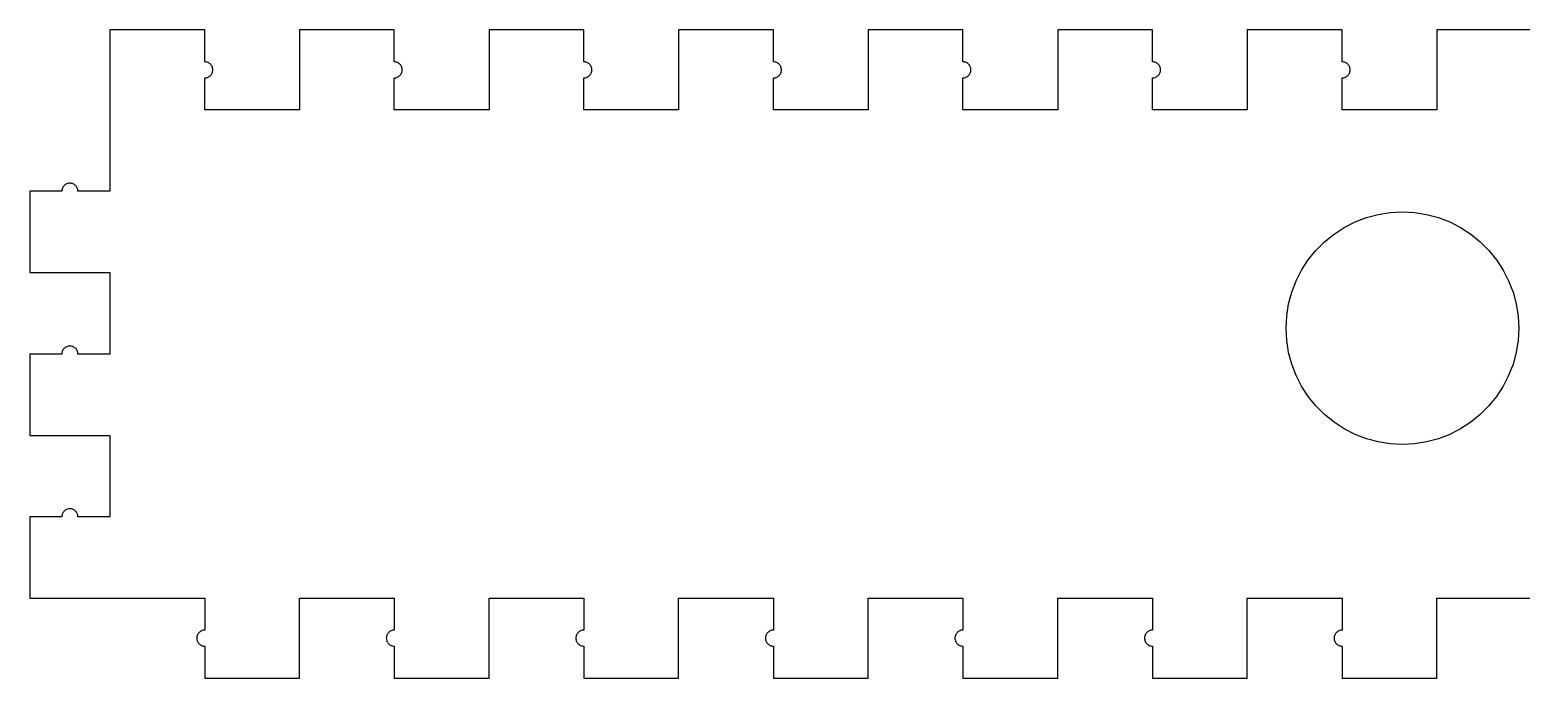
# Model space of a CAD drawing. Header units: metres. Extents: x -123 to 193, y -3 to 291.
# Drawn here: x -123.1 to -65.4, y -3.1 to 22 of the extents above; entities that cross this region are included whole.
import ezdxf

# ---------------------------------------------------------------- set-up
doc = ezdxf.new("R2010")
doc.units = ezdxf.units.M

msp = doc.modelspace()

# ---------------------------------------------------------------- linework, layer by layer
for p, q in [((-116.333, 22), (-120, 22)), ((-120, 22), (-120, 15.75)), ((-116.333, 20.76), (-116.333, 22)), ((-109, 22), (-112.667, 22)), ((-112.667, 22), (-112.667, 18.9)), ((-109, 20.76), (-109, 22)), ((-101.667, 22), (-105.333, 22)), ((-105.333, 22), (-105.333, 18.9)), ((-101.667, 20.76), (-101.667, 22)), ((-94.3333, 22), (-98, 22)), ((-98, 22), (-98, 18.9)), ((-94.3333, 20.76), (-94.3333, 22)), ((-87, 22), (-90.6667, 22)), ((-90.6667, 22), (-90.6667, 18.9)), ((-87, 20.76), (-87, 22)), ((-79.6667, 22), (-83.3333, 22)), ((-83.3333, 22), (-83.3333, 18.9)), ((-79.6667, 20.76), (-79.6667, 22)), ((-72.3333, 22), (-76, 22)), ((-76, 22), (-76, 18.9)), ((-72.3333, 20.76), (-72.3333, 22)), ((-65, 22), (-68.6667, 22)), ((-68.6667, 22), (-68.6667, 18.9)), ((-116.301, 20.7583), (-116.333, 20.76)), ((-116.269, 20.7532), (-116.301, 20.7583)), ((-116.238, 20.7448), (-116.269, 20.7532)), ((-116.207, 20.7332), (-116.238, 20.7448)), ((-116.178, 20.7184), (-116.207, 20.7332)), ((-116.151, 20.7008), (-116.178, 20.7184)), ((-116.178, 20.1815), (-116.151, 20.1992)), ((-116.126, 20.6804), (-116.151, 20.7008)), ((-116.151, 20.1992), (-116.126, 20.2196)), ((-116.103, 20.6574), (-116.126, 20.6804)), ((-116.126, 20.2196), (-116.103, 20.2426)), ((-116.083, 20.6322), (-116.103, 20.6574)), ((-116.103, 20.2426), (-116.083, 20.2678)), ((-116.065, 20.605), (-116.083, 20.6322)), ((-116.083, 20.2678), (-116.065, 20.295)), ((-116.05, 20.5761), (-116.065, 20.605)), ((-116.065, 20.295), (-116.05, 20.3239)), ((-116.039, 20.5458), (-116.05, 20.5761)), ((-116.05, 20.3239), (-116.039, 20.3542)), ((-116.03, 20.5144), (-116.039, 20.5458)), ((-116.039, 20.3542), (-116.03, 20.3855)), ((-116.025, 20.4824), (-116.03, 20.5144)), ((-116.03, 20.3855), (-116.025, 20.4176)), ((-116.023, 20.45), (-116.025, 20.4824)), ((-116.025, 20.4176), (-116.023, 20.45)), ((-108.968, 20.7583), (-109, 20.76)), ((-108.936, 20.7532), (-108.968, 20.7583)), ((-108.904, 20.7448), (-108.936, 20.7532)), ((-108.874, 20.7332), (-108.904, 20.7448)), ((-108.845, 20.7184), (-108.874, 20.7332)), ((-108.818, 20.7008), (-108.845, 20.7184)), ((-108.845, 20.1815), (-108.818, 20.1992)), ((-108.793, 20.6804), (-108.818, 20.7008)), ((-108.818, 20.1992), (-108.793, 20.2196)), ((-108.77, 20.6574), (-108.793, 20.6804)), ((-108.793, 20.2196), (-108.77, 20.2426)), ((-108.749, 20.6322), (-108.77, 20.6574)), ((-108.77, 20.2426), (-108.749, 20.2678)), ((-108.732, 20.605), (-108.749, 20.6322)), ((-108.749, 20.2678), (-108.732, 20.295)), ((-108.717, 20.5761), (-108.732, 20.605)), ((-108.732, 20.295), (-108.717, 20.3239)), ((-108.705, 20.5458), (-108.717, 20.5761)), ((-108.717, 20.3239), (-108.705, 20.3542)), ((-108.697, 20.5144), (-108.705, 20.5458)), ((-108.705, 20.3542), (-108.697, 20.3855)), ((-108.692, 20.4824), (-108.697, 20.5144)), ((-108.697, 20.3855), (-108.692, 20.4176)), ((-108.69, 20.45), (-108.692, 20.4824)), ((-108.692, 20.4176), (-108.69, 20.45)), ((-101.634, 20.7583), (-101.667, 20.76)), ((-101.602, 20.7532), (-101.634, 20.7583)), ((-101.571, 20.7448), (-101.602, 20.7532)), ((-101.541, 20.7332), (-101.571, 20.7448)), ((-101.512, 20.7184), (-101.541, 20.7332)), ((-101.484, 20.7008), (-101.512, 20.7184)), ((-101.512, 20.1815), (-101.484, 20.1992)), ((-101.459, 20.6804), (-101.484, 20.7008)), ((-101.484, 20.1992), (-101.459, 20.2196)), ((-101.436, 20.6574), (-101.459, 20.6804)), ((-101.459, 20.2196), (-101.436, 20.2426)), ((-101.416, 20.6322), (-101.436, 20.6574)), ((-101.436, 20.2426), (-101.416, 20.2678)), ((-101.398, 20.605), (-101.416, 20.6322)), ((-101.416, 20.2678), (-101.398, 20.295)), ((-101.383, 20.5761), (-101.398, 20.605)), ((-101.398, 20.295), (-101.383, 20.3239)), ((-101.372, 20.5458), (-101.383, 20.5761)), ((-101.383, 20.3239), (-101.372, 20.3542)), ((-101.363, 20.5144), (-101.372, 20.5458)), ((-101.372, 20.3542), (-101.363, 20.3855)), ((-101.358, 20.4824), (-101.363, 20.5144)), ((-101.363, 20.3855), (-101.358, 20.4176)), ((-101.357, 20.45), (-101.358, 20.4824)), ((-101.358, 20.4176), (-101.357, 20.45)), ((-94.3009, 20.7583), (-94.3333, 20.76)), ((-94.2689, 20.7532), (-94.3009, 20.7583)), ((-94.2375, 20.7448), (-94.2689, 20.7532)), ((-94.2073, 20.7332), (-94.2375, 20.7448)), ((-94.1783, 20.7184), (-94.2073, 20.7332)), ((-94.1511, 20.7008), (-94.1783, 20.7184)), ((-94.1783, 20.1815), (-94.1511, 20.1992)), ((-94.1259, 20.6804), (-94.1511, 20.7008)), ((-94.1511, 20.1992), (-94.1259, 20.2196)), ((-94.103, 20.6574), (-94.1259, 20.6804)), ((-94.1259, 20.2196), (-94.103, 20.2426)), ((-94.0826, 20.6322), (-94.103, 20.6574)), ((-94.103, 20.2426), (-94.0826, 20.2678)), ((-94.0649, 20.605), (-94.0826, 20.6322)), ((-94.0826, 20.2678), (-94.0649, 20.295)), ((-94.0501, 20.5761), (-94.0649, 20.605)), ((-94.0649, 20.295), (-94.0501, 20.3239)), ((-94.0385, 20.5458), (-94.0501, 20.5761)), ((-94.0501, 20.3239), (-94.0385, 20.3542)), ((-94.0301, 20.5144), (-94.0385, 20.5458)), ((-94.0385, 20.3542), (-94.0301, 20.3855)), ((-94.025, 20.4824), (-94.0301, 20.5144)), ((-94.0301, 20.3855), (-94.025, 20.4176)), ((-94.0233, 20.45), (-94.025, 20.4824)), ((-94.025, 20.4176), (-94.0233, 20.45)), ((-86.9676, 20.7583), (-87, 20.76)), ((-86.9356, 20.7532), (-86.9676, 20.7583)), ((-86.9042, 20.7448), (-86.9356, 20.7532)), ((-86.8739, 20.7332), (-86.9042, 20.7448)), ((-86.845, 20.7184), (-86.8739, 20.7332)), ((-86.8178, 20.7008), (-86.845, 20.7184)), ((-86.845, 20.1815), (-86.8178, 20.1992)), ((-86.7926, 20.6804), (-86.8178, 20.7008)), ((-86.8178, 20.1992), (-86.7926, 20.2196)), ((-86.7696, 20.6574), (-86.7926, 20.6804)), ((-86.7926, 20.2196), (-86.7696, 20.2426)), ((-86.7492, 20.6322), (-86.7696, 20.6574)), ((-86.7696, 20.2426), (-86.7492, 20.2678)), ((-86.7316, 20.605), (-86.7492, 20.6322)), ((-86.7492, 20.2678), (-86.7316, 20.295)), ((-86.7168, 20.5761), (-86.7316, 20.605)), ((-86.7316, 20.295), (-86.7168, 20.3239)), ((-86.7052, 20.5458), (-86.7168, 20.5761)), ((-86.7168, 20.3239), (-86.7052, 20.3542)), ((-86.6968, 20.5144), (-86.7052, 20.5458)), ((-86.7052, 20.3542), (-86.6968, 20.3855)), ((-86.6917, 20.4824), (-86.6968, 20.5144)), ((-86.6968, 20.3855), (-86.6917, 20.4176)), ((-86.69, 20.45), (-86.6917, 20.4824)), ((-86.6917, 20.4176), (-86.69, 20.45)), ((-79.6343, 20.7583), (-79.6667, 20.76)), ((-79.6022, 20.7532), (-79.6343, 20.7583)), ((-79.5709, 20.7448), (-79.6022, 20.7532)), ((-79.5406, 20.7332), (-79.5709, 20.7448)), ((-79.5117, 20.7184), (-79.5406, 20.7332)), ((-79.4845, 20.7008), (-79.5117, 20.7184)), ((-79.5117, 20.1815), (-79.4845, 20.1992)), ((-79.4593, 20.6804), (-79.4845, 20.7008)), ((-79.4845, 20.1992), (-79.4593, 20.2196)), ((-79.4363, 20.6574), (-79.4593, 20.6804)), ((-79.4593, 20.2196), (-79.4363, 20.2426)), ((-79.4159, 20.6322), (-79.4363, 20.6574)), ((-79.4363, 20.2426), (-79.4159, 20.2678)), ((-79.3982, 20.605), (-79.4159, 20.6322)), ((-79.4159, 20.2678), (-79.3982, 20.295)), ((-79.3835, 20.5761), (-79.3982, 20.605)), ((-79.3982, 20.295), (-79.3835, 20.3239)), ((-79.3719, 20.5458), (-79.3835, 20.5761)), ((-79.3835, 20.3239), (-79.3719, 20.3542)), ((-79.3635, 20.5144), (-79.3719, 20.5458)), ((-79.3719, 20.3542), (-79.3635, 20.3855)), ((-79.3584, 20.4824), (-79.3635, 20.5144)), ((-79.3635, 20.3855), (-79.3584, 20.4176)), ((-79.3567, 20.45), (-79.3584, 20.4824)), ((-79.3584, 20.4176), (-79.3567, 20.45)), ((-72.3009, 20.7583), (-72.3333, 20.76)), ((-72.2689, 20.7532), (-72.3009, 20.7583)), ((-72.2375, 20.7448), (-72.2689, 20.7532)), ((-72.2073, 20.7332), (-72.2375, 20.7448)), ((-72.1783, 20.7184), (-72.2073, 20.7332)), ((-72.1511, 20.7008), (-72.1783, 20.7184)), ((-72.1783, 20.1815), (-72.1511, 20.1992)), ((-72.1259, 20.6804), (-72.1511, 20.7008)), ((-72.1511, 20.1992), (-72.1259, 20.2196)), ((-72.103, 20.6574), (-72.1259, 20.6804)), ((-72.1259, 20.2196), (-72.103, 20.2426)), ((-72.0826, 20.6322), (-72.103, 20.6574)), ((-72.103, 20.2426), (-72.0826, 20.2678)), ((-72.0649, 20.605), (-72.0826, 20.6322)), ((-72.0826, 20.2678), (-72.0649, 20.295)), ((-72.0501, 20.5761), (-72.0649, 20.605)), ((-72.0649, 20.295), (-72.0501, 20.3239)), ((-72.0385, 20.5458), (-72.0501, 20.5761)), ((-72.0501, 20.3239), (-72.0385, 20.3542)), ((-72.0301, 20.5144), (-72.0385, 20.5458)), ((-72.0385, 20.3542), (-72.0301, 20.3855)), ((-72.025, 20.4824), (-72.0301, 20.5144)), ((-72.0301, 20.3855), (-72.025, 20.4176)), ((-72.0233, 20.45), (-72.025, 20.4824)), ((-72.025, 20.4176), (-72.0233, 20.45)), ((-116.333, 20.14), (-116.301, 20.1417)), ((-116.333, 18.9), (-116.333, 20.14)), ((-116.301, 20.1417), (-116.269, 20.1468)), ((-116.269, 20.1468), (-116.238, 20.1552)), ((-116.238, 20.1552), (-116.207, 20.1668)), ((-116.207, 20.1668), (-116.178, 20.1815)), ((-109, 20.14), (-108.968, 20.1417)), ((-109, 18.9), (-109, 20.14)), ((-108.968, 20.1417), (-108.936, 20.1468)), ((-108.936, 20.1468), (-108.904, 20.1552)), ((-108.904, 20.1552), (-108.874, 20.1668)), ((-108.874, 20.1668), (-108.845, 20.1815)), ((-101.667, 20.14), (-101.634, 20.1417)), ((-101.667, 18.9), (-101.667, 20.14)), ((-101.634, 20.1417), (-101.602, 20.1468)), ((-101.602, 20.1468), (-101.571, 20.1552)), ((-101.571, 20.1552), (-101.541, 20.1668)), ((-101.541, 20.1668), (-101.512, 20.1815)), ((-94.3333, 20.14), (-94.3009, 20.1417)), ((-94.3333, 18.9), (-94.3333, 20.14)), ((-94.3009, 20.1417), (-94.2689, 20.1468)), ((-94.2689, 20.1468), (-94.2375, 20.1552)), ((-94.2375, 20.1552), (-94.2073, 20.1668)), ((-94.2073, 20.1668), (-94.1783, 20.1815)), ((-87, 20.14), (-86.9676, 20.1417)), ((-87, 18.9), (-87, 20.14)), ((-86.9676, 20.1417), (-86.9356, 20.1468)), ((-86.9356, 20.1468), (-86.9042, 20.1552)), ((-86.9042, 20.1552), (-86.8739, 20.1668)), ((-86.8739, 20.1668), (-86.845, 20.1815)), ((-79.6667, 20.14), (-79.6343, 20.1417)), ((-79.6667, 18.9), (-79.6667, 20.14)), ((-79.6343, 20.1417), (-79.6022, 20.1468)), ((-79.6022, 20.1468), (-79.5709, 20.1552)), ((-79.5709, 20.1552), (-79.5406, 20.1668)), ((-79.5406, 20.1668), (-79.5117, 20.1815)), ((-72.3333, 20.14), (-72.3009, 20.1417)), ((-72.3333, 18.9), (-72.3333, 20.14)), ((-72.3009, 20.1417), (-72.2689, 20.1468)), ((-72.2689, 20.1468), (-72.2375, 20.1552)), ((-72.2375, 20.1552), (-72.2073, 20.1668)), ((-72.2073, 20.1668), (-72.1783, 20.1815)), ((-112.667, 18.9), (-116.333, 18.9)), ((-105.333, 18.9), (-109, 18.9)), ((-98, 18.9), (-101.667, 18.9)), ((-90.6667, 18.9), (-94.3333, 18.9)), ((-83.3333, 18.9), (-87, 18.9)), ((-76, 18.9), (-79.6667, 18.9)), ((-68.6667, 18.9), (-72.3333, 18.9)), ((-121.86, 15.75), (-123.1, 15.75)), ((-123.1, 15.75), (-123.1, 12.6)), ((-121.858, 15.7824), (-121.86, 15.75)), ((-121.853, 15.8144), (-121.858, 15.7824)), ((-121.845, 15.8458), (-121.853, 15.8144)), ((-121.833, 15.8761), (-121.845, 15.8458)), ((-121.818, 15.905), (-121.833, 15.8761)), ((-121.801, 15.9322), (-121.818, 15.905)), ((-121.78, 15.9574), (-121.801, 15.9322)), ((-121.757, 15.9804), (-121.78, 15.9574)), ((-121.732, 16.0008), (-121.757, 15.9804)), ((-121.705, 16.0184), (-121.732, 16.0008)), ((-121.676, 16.0332), (-121.705, 16.0184)), ((-121.646, 16.0448), (-121.676, 16.0332)), ((-121.614, 16.0532), (-121.646, 16.0448)), ((-121.582, 16.0583), (-121.614, 16.0532)), ((-121.55, 16.06), (-121.582, 16.0583)), ((-121.518, 16.0583), (-121.55, 16.06)), ((-121.486, 16.0532), (-121.518, 16.0583)), ((-121.454, 16.0448), (-121.486, 16.0532)), ((-121.424, 16.0332), (-121.454, 16.0448)), ((-121.395, 16.0184), (-121.424, 16.0332)), ((-121.368, 16.0008), (-121.395, 16.0184)), ((-121.343, 15.9804), (-121.368, 16.0008)), ((-121.32, 15.9574), (-121.343, 15.9804)), ((-121.299, 15.9322), (-121.32, 15.9574)), ((-121.282, 15.905), (-121.299, 15.9322)), ((-121.267, 15.8761), (-121.282, 15.905)), ((-121.255, 15.8458), (-121.267, 15.8761)), ((-121.247, 15.8144), (-121.255, 15.8458)), ((-121.242, 15.7824), (-121.247, 15.8144)), ((-121.24, 15.75), (-121.242, 15.7824)), ((-120, 15.75), (-121.24, 15.75)), ((-72.25, 14.3471), (-71.8303, 14.5609)), ((-71.8303, 14.5609), (-71.3906, 14.7298)), ((-71.3906, 14.7298), (-70.9356, 14.8517)), ((-70.9356, 14.8517), (-70.4704, 14.9253)), ((-70.4704, 14.9253), (-70, 14.95)), ((-70, 14.95), (-69.5296, 14.9253)), ((-69.5296, 14.9253), (-69.0644, 14.8517)), ((-69.0644, 14.8517), (-68.6094, 14.7298)), ((-68.6094, 14.7298), (-68.1697, 14.5609)), ((-68.1697, 14.5609), (-67.75, 14.3471)), ((-73.0111, 13.7941), (-72.645, 14.0906)), ((-72.645, 14.0906), (-72.25, 14.3471)), ((-67.75, 14.3471), (-67.355, 14.0906)), ((-67.355, 14.0906), (-66.9889, 13.7941)), ((-73.6406, 13.095), (-73.3442, 13.4611)), ((-73.3442, 13.4611), (-73.0111, 13.7941)), ((-66.9889, 13.7941), (-66.6559, 13.4611)), ((-66.6559, 13.4611), (-66.3594, 13.095)), ((-74.111, 12.2803), (-73.8971, 12.7)), ((-73.8971, 12.7), (-73.6406, 13.095)), ((-66.3594, 13.095), (-66.1029, 12.7)), ((-66.1029, 12.7), (-65.8891, 12.2803)), ((-123.1, 12.6), (-120, 12.6)), ((-120, 12.6), (-120, 9.44998)), ((-74.2798, 11.8406), (-74.111, 12.2803)), ((-65.8891, 12.2803), (-65.7203, 11.8406)), ((-74.4017, 11.3856), (-74.2798, 11.8406)), ((-65.7203, 11.8406), (-65.5983, 11.3856)), ((-74.4754, 10.9204), (-74.4017, 11.3856)), ((-65.5983, 11.3856), (-65.5247, 10.9204)), ((-74.5, 10.45), (-74.4754, 10.9204)), ((-74.4754, 9.97961), (-74.5, 10.45)), ((-65.5247, 10.9204), (-65.5, 10.45)), ((-65.5, 10.45), (-65.5247, 9.97961)), ((-74.4017, 9.51439), (-74.4754, 9.97961)), ((-65.5247, 9.97961), (-65.5983, 9.51439)), ((-121.86, 9.44998), (-123.1, 9.44998)), ((-123.1, 9.44998), (-123.1, 6.29999)), ((-121.858, 9.48239), (-121.86, 9.44998)), ((-121.853, 9.51443), (-121.858, 9.48239)), ((-121.845, 9.54578), (-121.853, 9.51443)), ((-121.833, 9.57607), (-121.845, 9.54578)), ((-121.818, 9.60498), (-121.833, 9.57607)), ((-121.801, 9.63219), (-121.818, 9.60498)), ((-121.78, 9.65741), (-121.801, 9.63219)), ((-121.757, 9.68036), (-121.78, 9.65741)), ((-121.732, 9.70078), (-121.757, 9.68036)), ((-121.705, 9.71844), (-121.732, 9.70078)), ((-121.676, 9.73318), (-121.705, 9.71844)), ((-121.646, 9.74481), (-121.676, 9.73318)), ((-121.614, 9.7532), (-121.646, 9.74481)), ((-121.582, 9.75829), (-121.614, 9.7532)), ((-121.55, 9.75998), (-121.582, 9.75829)), ((-121.518, 9.75829), (-121.55, 9.75998)), ((-121.486, 9.7532), (-121.518, 9.75829)), ((-121.454, 9.74481), (-121.486, 9.7532)), ((-121.424, 9.73318), (-121.454, 9.74481)), ((-121.395, 9.71844), (-121.424, 9.73318)), ((-121.368, 9.70078), (-121.395, 9.71844)), ((-121.343, 9.68036), (-121.368, 9.70078)), ((-121.32, 9.65741), (-121.343, 9.68036)), ((-121.299, 9.63219), (-121.32, 9.65741)), ((-121.282, 9.60498), (-121.299, 9.63219)), ((-121.267, 9.57607), (-121.282, 9.60498)), ((-121.255, 9.54578), (-121.267, 9.57607)), ((-121.247, 9.51443), (-121.255, 9.54578)), ((-121.242, 9.48239), (-121.247, 9.51443)), ((-121.24, 9.44998), (-121.242, 9.48239)), ((-120, 9.44998), (-121.24, 9.44998)), ((-74.2798, 9.05942), (-74.4017, 9.51439)), ((-65.5983, 9.51439), (-65.7203, 9.05942)), ((-74.111, 8.61967), (-74.2798, 9.05942)), ((-65.7203, 9.05942), (-65.8891, 8.61967)), ((-73.8971, 8.2), (-74.111, 8.61967)), ((-73.6406, 7.80496), (-73.8971, 8.2)), ((-66.1029, 8.2), (-66.3594, 7.80496)), ((-65.8891, 8.61967), (-66.1029, 8.2)), ((-73.3442, 7.4389), (-73.6406, 7.80496)), ((-66.3594, 7.80496), (-66.6559, 7.4389)), ((-73.0111, 7.10583), (-73.3442, 7.4389)), ((-72.645, 6.80942), (-73.0111, 7.10583)), ((-66.9889, 7.10583), (-67.355, 6.80942)), ((-66.6559, 7.4389), (-66.9889, 7.10583)), ((-72.25, 6.55287), (-72.645, 6.80942)), ((-71.8303, 6.33904), (-72.25, 6.55287)), ((-67.75, 6.55287), (-68.1697, 6.33904)), ((-67.355, 6.80942), (-67.75, 6.55287)), ((-123.1, 6.29999), (-120, 6.29999)), ((-120, 6.29999), (-120, 3.14999)), ((-71.3906, 6.17024), (-71.8303, 6.33904)), ((-70.9356, 6.04832), (-71.3906, 6.17024)), ((-70.4704, 5.97464), (-70.9356, 6.04832)), ((-70, 5.95), (-70.4704, 5.97464)), ((-69.5296, 5.97464), (-70, 5.95)), ((-69.0644, 6.04832), (-69.5296, 5.97464)), ((-68.6094, 6.17024), (-69.0644, 6.04832)), ((-68.1697, 6.33904), (-68.6094, 6.17024)), ((-121.86, 3.14999), (-123.1, 3.14999)), ((-123.1, 3.14999), (-123.1, 0)), ((-121.858, 3.1824), (-121.86, 3.14999)), ((-121.853, 3.21445), (-121.858, 3.1824)), ((-121.845, 3.24579), (-121.853, 3.21445)), ((-121.833, 3.27608), (-121.845, 3.24579)), ((-121.818, 3.30499), (-121.833, 3.27608)), ((-121.801, 3.3322), (-121.818, 3.30499)), ((-121.78, 3.35742), (-121.801, 3.3322)), ((-121.757, 3.38037), (-121.78, 3.35742)), ((-121.732, 3.40079), (-121.757, 3.38037)), ((-121.705, 3.41846), (-121.732, 3.40079)), ((-121.676, 3.4332), (-121.705, 3.41846)), ((-121.646, 3.44482), (-121.676, 3.4332)), ((-121.614, 3.45322), (-121.646, 3.44482)), ((-121.582, 3.4583), (-121.614, 3.45322)), ((-121.55, 3.45999), (-121.582, 3.4583)), ((-121.518, 3.4583), (-121.55, 3.45999)), ((-121.486, 3.45322), (-121.518, 3.4583)), ((-121.454, 3.44482), (-121.486, 3.45322)), ((-121.424, 3.4332), (-121.454, 3.44482)), ((-121.395, 3.41846), (-121.424, 3.4332)), ((-121.368, 3.40079), (-121.395, 3.41846)), ((-121.343, 3.38037), (-121.368, 3.40079)), ((-121.32, 3.35742), (-121.343, 3.38037)), ((-121.299, 3.3322), (-121.32, 3.35742)), ((-121.282, 3.30499), (-121.299, 3.3322)), ((-121.267, 3.27608), (-121.282, 3.30499)), ((-121.255, 3.24579), (-121.267, 3.27608)), ((-121.247, 3.21445), (-121.255, 3.24579)), ((-121.242, 3.1824), (-121.247, 3.21445)), ((-121.24, 3.14999), (-121.242, 3.1824)), ((-120, 3.14999), (-121.24, 3.14999)), ((-123.1, 0), (-116.333, 0)), ((-116.333, 0), (-116.333, -1.23999)), ((-112.667, 0), (-109, 0)), ((-112.667, -3.09999), (-112.667, 0)), ((-109, 0), (-109, -1.23999)), ((-105.333, -3.09999), (-105.333, 0)), ((-105.333, 0), (-101.667, 0)), ((-101.667, 0), (-101.667, -1.23999)), ((-98, -3.09999), (-98, 0)), ((-98, 0), (-94.3333, 0)), ((-94.3333, 0), (-94.3333, -1.23999)), ((-90.6667, -3.09999), (-90.6667, 0)), ((-90.6667, 0), (-87, 0)), ((-87, 0), (-87, -1.23999)), ((-83.3333, -3.09999), (-83.3333, 0)), ((-83.3333, 0), (-79.6667, 0)), ((-79.6667, 0), (-79.6667, -1.23999)), ((-76, -3.09999), (-76, 0)), ((-76, 0), (-72.3333, 0)), ((-72.3333, 0), (-72.3333, -1.23999)), ((-68.6667, -3.09999), (-68.6667, 0)), ((-68.6667, 0), (-65, 0)), ((-116.642, -1.51758), (-116.643, -1.54999)), ((-116.643, -1.54999), (-116.642, -1.5824)), ((-116.637, -1.48553), (-116.642, -1.51758)), ((-116.642, -1.5824), (-116.637, -1.61444)), ((-116.628, -1.45419), (-116.637, -1.48553)), ((-116.637, -1.61444), (-116.628, -1.64578)), ((-116.617, -1.4239), (-116.628, -1.45419)), ((-116.628, -1.64578), (-116.617, -1.67607)), ((-116.602, -1.39499), (-116.617, -1.4239)), ((-116.617, -1.67607), (-116.602, -1.70499)), ((-116.584, -1.36777), (-116.602, -1.39499)), ((-116.602, -1.70499), (-116.584, -1.73219)), ((-116.564, -1.34256), (-116.584, -1.36777)), ((-116.541, -1.31961), (-116.564, -1.34256)), ((-116.516, -1.29919), (-116.541, -1.31961)), ((-116.488, -1.28152), (-116.516, -1.29919)), ((-116.459, -1.26678), (-116.488, -1.28152)), ((-116.429, -1.25516), (-116.459, -1.26678)), ((-116.398, -1.24677), (-116.429, -1.25516)), ((-116.366, -1.24168), (-116.398, -1.24677)), ((-116.333, -1.23999), (-116.366, -1.24168)), ((-109.308, -1.51758), (-109.31, -1.54999)), ((-109.31, -1.54999), (-109.308, -1.5824)), ((-109.303, -1.48553), (-109.308, -1.51758)), ((-109.308, -1.5824), (-109.303, -1.61444)), ((-109.295, -1.45419), (-109.303, -1.48553)), ((-109.303, -1.61444), (-109.295, -1.64578)), ((-109.283, -1.4239), (-109.295, -1.45419)), ((-109.295, -1.64578), (-109.283, -1.67607)), ((-109.268, -1.39499), (-109.283, -1.4239)), ((-109.283, -1.67607), (-109.268, -1.70499)), ((-109.251, -1.36777), (-109.268, -1.39499)), ((-109.268, -1.70499), (-109.251, -1.73219)), ((-109.23, -1.34256), (-109.251, -1.36777)), ((-109.207, -1.31961), (-109.23, -1.34256)), ((-109.182, -1.29919), (-109.207, -1.31961)), ((-109.155, -1.28152), (-109.182, -1.29919)), ((-109.126, -1.26678), (-109.155, -1.28152)), ((-109.096, -1.25516), (-109.126, -1.26678)), ((-109.064, -1.24677), (-109.096, -1.25516)), ((-109.032, -1.24168), (-109.064, -1.24677)), ((-109, -1.23999), (-109.032, -1.24168)), ((-101.975, -1.51758), (-101.977, -1.54999)), ((-101.977, -1.54999), (-101.975, -1.5824)), ((-101.97, -1.48553), (-101.975, -1.51758)), ((-101.975, -1.5824), (-101.97, -1.61444)), ((-101.961, -1.45419), (-101.97, -1.48553)), ((-101.97, -1.61444), (-101.961, -1.64578)), ((-101.95, -1.4239), (-101.961, -1.45419)), ((-101.961, -1.64578), (-101.95, -1.67607)), ((-101.935, -1.39499), (-101.95, -1.4239)), ((-101.95, -1.67607), (-101.935, -1.70499)), ((-101.917, -1.36777), (-101.935, -1.39499)), ((-101.935, -1.70499), (-101.917, -1.73219)), ((-101.897, -1.34256), (-101.917, -1.36777)), ((-101.874, -1.31961), (-101.897, -1.34256)), ((-101.849, -1.29919), (-101.874, -1.31961)), ((-101.822, -1.28152), (-101.849, -1.29919)), ((-101.793, -1.26678), (-101.822, -1.28152)), ((-101.762, -1.25516), (-101.793, -1.26678)), ((-101.731, -1.24677), (-101.762, -1.25516)), ((-101.699, -1.24168), (-101.731, -1.24677)), ((-101.667, -1.23999), (-101.699, -1.24168)), ((-94.6416, -1.51758), (-94.6433, -1.54999)), ((-94.6433, -1.54999), (-94.6416, -1.5824)), ((-94.6365, -1.48553), (-94.6416, -1.51758)), ((-94.6416, -1.5824), (-94.6365, -1.61444)), ((-94.6281, -1.45419), (-94.6365, -1.48553)), ((-94.6365, -1.61444), (-94.6281, -1.64578)), ((-94.6165, -1.4239), (-94.6281, -1.45419)), ((-94.6281, -1.64578), (-94.6165, -1.67607)), ((-94.6018, -1.39499), (-94.6165, -1.4239)), ((-94.6165, -1.67607), (-94.6018, -1.70499)), ((-94.5841, -1.36777), (-94.6018, -1.39499)), ((-94.6018, -1.70499), (-94.5841, -1.73219)), ((-94.5637, -1.34256), (-94.5841, -1.36777)), ((-94.5407, -1.31961), (-94.5637, -1.34256)), ((-94.5155, -1.29919), (-94.5407, -1.31961)), ((-94.4883, -1.28152), (-94.5155, -1.29919)), ((-94.4594, -1.26678), (-94.4883, -1.28152)), ((-94.4291, -1.25516), (-94.4594, -1.26678)), ((-94.3978, -1.24677), (-94.4291, -1.25516)), ((-94.3657, -1.24168), (-94.3978, -1.24677)), ((-94.3333, -1.23999), (-94.3657, -1.24168)), ((-87.3083, -1.51758), (-87.31, -1.54999)), ((-87.31, -1.54999), (-87.3083, -1.5824)), ((-87.3032, -1.48553), (-87.3083, -1.51758)), ((-87.3083, -1.5824), (-87.3032, -1.61444)), ((-87.2948, -1.45419), (-87.3032, -1.48553)), ((-87.3032, -1.61444), (-87.2948, -1.64578)), ((-87.2832, -1.4239), (-87.2948, -1.45419)), ((-87.2948, -1.64578), (-87.2832, -1.67607)), ((-87.2684, -1.39499), (-87.2832, -1.4239)), ((-87.2832, -1.67607), (-87.2684, -1.70499)), ((-87.2508, -1.36777), (-87.2684, -1.39499)), ((-87.2684, -1.70499), (-87.2508, -1.73219)), ((-87.2304, -1.34256), (-87.2508, -1.36777)), ((-87.2074, -1.31961), (-87.2304, -1.34256)), ((-87.1822, -1.29919), (-87.2074, -1.31961)), ((-87.155, -1.28152), (-87.1822, -1.29919)), ((-87.1261, -1.26678), (-87.155, -1.28152)), ((-87.0958, -1.25516), (-87.1261, -1.26678)), ((-87.0644, -1.24677), (-87.0958, -1.25516)), ((-87.0324, -1.24168), (-87.0644, -1.24677)), ((-87, -1.23999), (-87.0324, -1.24168)), ((-79.975, -1.51758), (-79.9767, -1.54999)), ((-79.9767, -1.54999), (-79.975, -1.5824)), ((-79.9699, -1.48553), (-79.975, -1.51758)), ((-79.975, -1.5824), (-79.9699, -1.61444)), ((-79.9615, -1.45419), (-79.9699, -1.48553)), ((-79.9699, -1.61444), (-79.9615, -1.64578)), ((-79.9499, -1.4239), (-79.9615, -1.45419)), ((-79.9615, -1.64578), (-79.9499, -1.67607)), ((-79.9351, -1.39499), (-79.9499, -1.4239)), ((-79.9499, -1.67607), (-79.9351, -1.70499)), ((-79.9174, -1.36777), (-79.9351, -1.39499)), ((-79.9351, -1.70499), (-79.9174, -1.73219)), ((-79.897, -1.34256), (-79.9174, -1.36777)), ((-79.8741, -1.31961), (-79.897, -1.34256)), ((-79.8489, -1.29919), (-79.8741, -1.31961)), ((-79.8217, -1.28152), (-79.8489, -1.29919)), ((-79.7927, -1.26678), (-79.8217, -1.28152)), ((-79.7625, -1.25516), (-79.7927, -1.26678)), ((-79.7311, -1.24677), (-79.7625, -1.25516)), ((-79.6991, -1.24168), (-79.7311, -1.24677)), ((-79.6667, -1.23999), (-79.6991, -1.24168)), ((-72.6416, -1.51758), (-72.6433, -1.54999)), ((-72.6433, -1.54999), (-72.6416, -1.5824)), ((-72.6365, -1.48553), (-72.6416, -1.51758)), ((-72.6416, -1.5824), (-72.6365, -1.61444)), ((-72.6281, -1.45419), (-72.6365, -1.48553)), ((-72.6365, -1.61444), (-72.6281, -1.64578)), ((-72.6165, -1.4239), (-72.6281, -1.45419)), ((-72.6281, -1.64578), (-72.6165, -1.67607)), ((-72.6018, -1.39499), (-72.6165, -1.4239)), ((-72.6165, -1.67607), (-72.6018, -1.70499)), ((-72.5841, -1.36777), (-72.6018, -1.39499)), ((-72.6018, -1.70499), (-72.5841, -1.73219)), ((-72.5637, -1.34256), (-72.5841, -1.36777)), ((-72.5407, -1.31961), (-72.5637, -1.34256)), ((-72.5155, -1.29919), (-72.5407, -1.31961)), ((-72.4883, -1.28152), (-72.5155, -1.29919)), ((-72.4594, -1.26678), (-72.4883, -1.28152)), ((-72.4291, -1.25516), (-72.4594, -1.26678)), ((-72.3978, -1.24677), (-72.4291, -1.25516)), ((-72.3657, -1.24168), (-72.3978, -1.24677)), ((-72.3333, -1.23999), (-72.3657, -1.24168)), ((-116.584, -1.73219), (-116.564, -1.75742)), ((-116.564, -1.75742), (-116.541, -1.78036)), ((-116.541, -1.78036), (-116.516, -1.80078)), ((-116.516, -1.80078), (-116.488, -1.81845)), ((-116.488, -1.81845), (-116.459, -1.83319)), ((-116.459, -1.83319), (-116.429, -1.84482)), ((-116.429, -1.84482), (-116.398, -1.85321)), ((-116.398, -1.85321), (-116.366, -1.85829)), ((-116.366, -1.85829), (-116.333, -1.85999)), ((-116.333, -1.85999), (-116.333, -3.09999)), ((-109.251, -1.73219), (-109.23, -1.75742)), ((-109.23, -1.75742), (-109.207, -1.78036)), ((-109.207, -1.78036), (-109.182, -1.80078)), ((-109.182, -1.80078), (-109.155, -1.81845)), ((-109.155, -1.81845), (-109.126, -1.83319)), ((-109.126, -1.83319), (-109.096, -1.84482)), ((-109.096, -1.84482), (-109.064, -1.85321)), ((-109.064, -1.85321), (-109.032, -1.85829)), ((-109.032, -1.85829), (-109, -1.85999)), ((-109, -1.85999), (-109, -3.09999)), ((-101.917, -1.73219), (-101.897, -1.75742)), ((-101.897, -1.75742), (-101.874, -1.78036)), ((-101.874, -1.78036), (-101.849, -1.80078)), ((-101.849, -1.80078), (-101.822, -1.81845)), ((-101.822, -1.81845), (-101.793, -1.83319)), ((-101.793, -1.83319), (-101.762, -1.84482)), ((-101.762, -1.84482), (-101.731, -1.85321)), ((-101.731, -1.85321), (-101.699, -1.85829)), ((-101.699, -1.85829), (-101.667, -1.85999)), ((-101.667, -1.85999), (-101.667, -3.09999)), ((-94.5841, -1.73219), (-94.5637, -1.75742)), ((-94.5637, -1.75742), (-94.5407, -1.78036)), ((-94.5407, -1.78036), (-94.5155, -1.80078)), ((-94.5155, -1.80078), (-94.4883, -1.81845)), ((-94.4883, -1.81845), (-94.4594, -1.83319)), ((-94.4594, -1.83319), (-94.4291, -1.84482)), ((-94.4291, -1.84482), (-94.3978, -1.85321)), ((-94.3978, -1.85321), (-94.3657, -1.85829)), ((-94.3657, -1.85829), (-94.3333, -1.85999)), ((-94.3333, -1.85999), (-94.3333, -3.09999)), ((-87.2508, -1.73219), (-87.2304, -1.75742)), ((-87.2304, -1.75742), (-87.2074, -1.78036)), ((-87.2074, -1.78036), (-87.1822, -1.80078)), ((-87.1822, -1.80078), (-87.155, -1.81845)), ((-87.155, -1.81845), (-87.1261, -1.83319)), ((-87.1261, -1.83319), (-87.0958, -1.84482)), ((-87.0958, -1.84482), (-87.0644, -1.85321)), ((-87.0644, -1.85321), (-87.0324, -1.85829)), ((-87.0324, -1.85829), (-87, -1.85999)), ((-87, -1.85999), (-87, -3.09999)), ((-79.9174, -1.73219), (-79.897, -1.75742)), ((-79.897, -1.75742), (-79.8741, -1.78036)), ((-79.8741, -1.78036), (-79.8489, -1.80078)), ((-79.8489, -1.80078), (-79.8217, -1.81845)), ((-79.8217, -1.81845), (-79.7927, -1.83319)), ((-79.7927, -1.83319), (-79.7625, -1.84482)), ((-79.7625, -1.84482), (-79.7311, -1.85321)), ((-79.7311, -1.85321), (-79.6991, -1.85829)), ((-79.6991, -1.85829), (-79.6667, -1.85999)), ((-79.6667, -1.85999), (-79.6667, -3.09999)), ((-72.5841, -1.73219), (-72.5637, -1.75742)), ((-72.5637, -1.75742), (-72.5407, -1.78036)), ((-72.5407, -1.78036), (-72.5155, -1.80078)), ((-72.5155, -1.80078), (-72.4883, -1.81845)), ((-72.4883, -1.81845), (-72.4594, -1.83319)), ((-72.4594, -1.83319), (-72.4291, -1.84482)), ((-72.4291, -1.84482), (-72.3978, -1.85321)), ((-72.3978, -1.85321), (-72.3657, -1.85829)), ((-72.3657, -1.85829), (-72.3333, -1.85999)), ((-72.3333, -1.85999), (-72.3333, -3.09999)), ((-116.333, -3.09999), (-112.667, -3.09999)), ((-109, -3.09999), (-105.333, -3.09999)), ((-101.667, -3.09999), (-98, -3.09999)), ((-94.3333, -3.09999), (-90.6667, -3.09999)), ((-87, -3.09999), (-83.3333, -3.09999)), ((-79.6667, -3.09999), (-76, -3.09999)), ((-72.3333, -3.09999), (-68.6667, -3.09999))]:
    msp.add_line(p, q)

doc.saveas('drawing.dxf')
